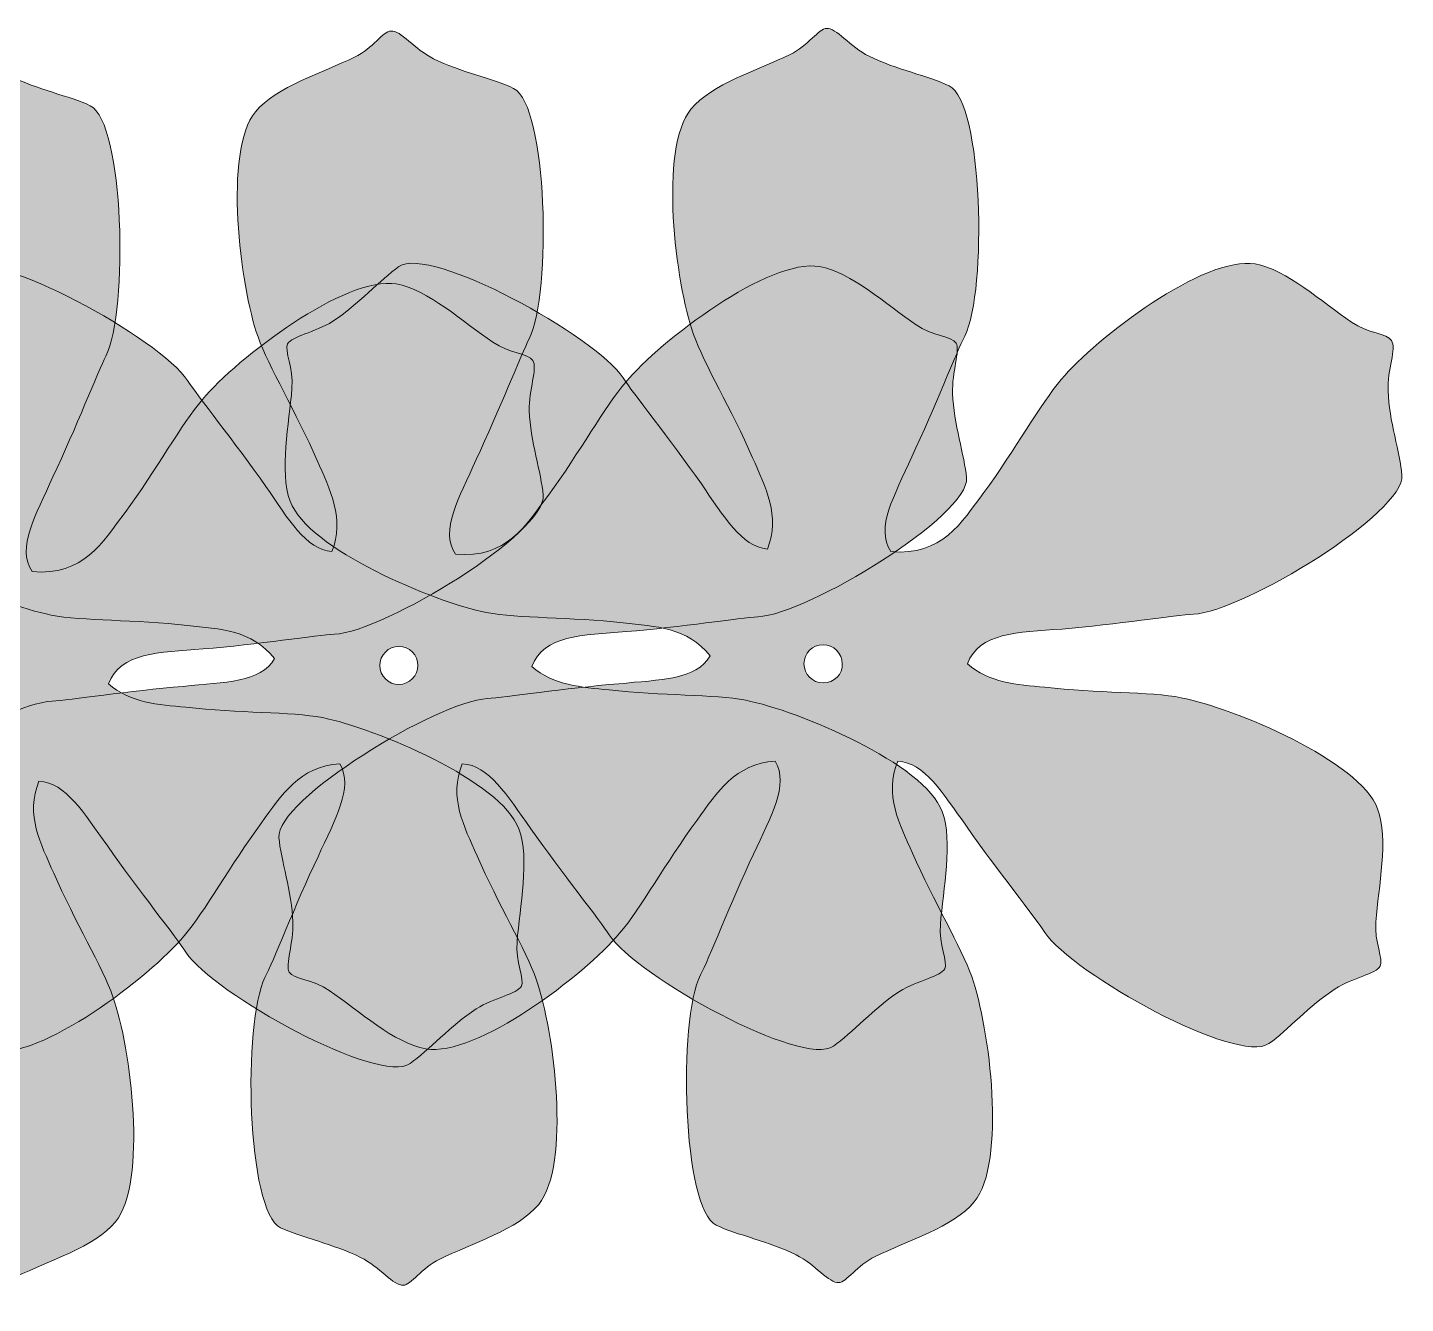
# Model space of a CAD drawing. Header units: inches. Extents: x 0.3 to 8.5, y 0.5 to 11.5.
# Drawn here: x 5.753 to 7.954, y 0.504 to 2.543 of the extents above; entities that cross this region are included whole.
import ezdxf

# ---------------------------------------------------------------- set-up
doc = ezdxf.new("R2010")
doc.units = ezdxf.units.IN
doc.header["$MEASUREMENT"] = 0
doc.layers.add('Paper Pinecone', color=7, linetype='Continuous')

# ---------------------------------------------------------------- blocks, each defined once
blk = doc.blocks.new('block 2')
at = {"layer": 'Paper Pinecone', "true_color": 0xb2906b}
h = blk.add_hatch(color=33, dxfattribs=at)
h.dxf.hatch_style = 2
edge = h.paths.add_edge_path()
edge.add_spline(control_points=[(6.7097, 1.5778), (6.7944, 1.5847), (6.8931, 1.6), (6.9194, 1.6014), (7, 1.6056), (7.2583, 1.7639), (7.2528, 1.8236), (7.25, 1.8583), (7.2319, 1.9111), (7.2306, 1.9583), (7.2292, 1.9931), (7.2431, 2.0264), (7.2361, 2.0389), (7.2292, 2.05), (7.1986, 2.05), (7.1722, 2.0681), (7.125, 2.1), (7.0681, 2.1528), (7.0181, 2.1611), (6.9375, 2.175), (6.7639, 2.0431), (6.7083, 1.9764), (6.675, 1.9375), (6.6347, 1.8639), (6.5847, 1.7958), (6.5486, 1.7472), (6.5181, 1.6944), (6.4361, 1.7014), (6.4111, 1.7403), (6.4417, 1.7903), (6.4694, 1.8528), (6.5056, 1.9292), (6.5417, 2.0222), (6.5542, 2.0458), (6.5903, 2.1181), (6.5833, 2.4194), (6.5292, 2.4458), (6.4972, 2.4611), (6.4431, 2.4722), (6.4014, 2.4931), (6.3708, 2.5083), (6.3486, 2.5389), (6.3333, 2.5375), (6.3208, 2.5375), (6.3042, 2.5097), (6.275, 2.4958), (6.2236, 2.4708), (6.15, 2.4486), (6.1167, 2.4083), (6.0653, 2.3458), (6.0917, 2.1306), (6.1208, 2.0486), (6.1375, 2.0014), (6.1819, 1.9278), (6.2153, 1.8514), (6.2361, 1.8042), (6.2597, 1.7583), (6.2389, 1.7056), (6.1972, 1.7097), (6.1694, 1.7569), (6.1333, 1.8097), (6.0847, 1.8792), (6.0222, 1.9569), (6.0083, 1.9792), (5.9639, 2.0458), (5.7, 2.1917), (5.65, 2.1569), (5.6208, 2.1361), (5.5847, 2.0958), (5.5444, 2.0694), (5.5153, 2.0514), (5.4792, 2.0458), (5.4722, 2.0333), (5.4667, 2.0222), (5.4819, 1.9944), (5.4792, 1.9625), (5.475, 1.9056), (5.4583, 1.8306), (5.4764, 1.7819), (5.5042, 1.7056), (5.7056, 1.6208), (5.7903, 1.6042), (5.8403, 1.5944), (5.925, 1.5972), (6.0083, 1.5875), (6.0597, 1.5819), (6.1111, 1.5806), (6.1472, 1.5347), (6.125, 1.4958), (6.0681, 1.4972), (6.0014, 1.4903), (5.9167, 1.4833), (5.8181, 1.4681), (5.7917, 1.4667), (5.7111, 1.4625), (5.4528, 1.3042), (5.4583, 1.2444), (5.4611, 1.2097), (5.4792, 1.1569), (5.4806, 1.1097), (5.4819, 1.075), (5.4681, 1.0417), (5.475, 1.0292), (5.4819, 1.0181), (5.5125, 1.0181), (5.5389, 1), (5.5861, 0.9681), (5.6431, 0.9153), (5.6931, 0.9069), (5.7736, 0.8931), (5.9472, 1.025), (6.0028, 1.0917), (6.0361, 1.1306), (6.0764, 1.2042), (6.1264, 1.2722), (6.1583, 1.3167), (6.1875, 1.3625), (6.2514, 1.3667), (6.2736, 1.3278), (6.2444, 1.2792), (6.2167, 1.2181), (6.1806, 1.1417), (6.1444, 1.0486), (6.1319, 1.025), (6.0958, 0.9528), (6.1028, 0.6514), (6.1569, 0.625), (6.1889, 0.6097), (6.2431, 0.5986), (6.2847, 0.5778), (6.3153, 0.5625), (6.3375, 0.5319), (6.3528, 0.5333), (6.3653, 0.5333), (6.3819, 0.5611), (6.4111, 0.575), (6.4625, 0.6), (6.5361, 0.6222), (6.5694, 0.6625), (6.6208, 0.725), (6.5944, 0.9403), (6.5653, 1.0222), (6.5486, 1.0694), (6.5042, 1.1431), (6.4708, 1.2194), (6.45, 1.2667), (6.425, 1.3125), (6.4472, 1.3667), (6.4903, 1.3639), (6.5181, 1.3167), (6.5569, 1.2625), (6.6056, 1.1931), (6.6681, 1.1153), (6.6819, 1.0931), (6.7264, 1.0264), (6.9903, 0.8806), (7.0403, 0.9153), (7.0694, 0.9361), (7.1056, 0.9764), (7.1458, 1.0028), (7.175, 1.0208), (7.2111, 1.0264), (7.2181, 1.0389), (7.2236, 1.05), (7.2083, 1.0778), (7.2111, 1.1097), (7.2153, 1.1667), (7.2319, 1.2417), (7.2139, 1.2903), (7.1861, 1.3667), (6.9847, 1.4514), (6.9, 1.4681), (6.85, 1.4778), (6.7653, 1.475), (6.6819, 1.4847), (6.6375, 1.4889), (6.5931, 1.4917), (6.5583, 1.5222), (6.5778, 1.5722), (6.6375, 1.5722), (6.7097, 1.5778)], knot_values=[0, 0, 0, 0, 1, 1, 1, 2, 2, 2, 3, 3, 3, 4, 4, 4, 5, 5, 5, 6, 6, 6, 7, 7, 7, 8, 8, 8, 9, 9, 9, 10, 10, 10, 11, 11, 11, 12, 12, 12, 13, 13, 13, 14, 14, 14, 15, 15, 15, 16, 16, 16, 17, 17, 17, 18, 18, 18, 19, 19, 19, 20, 20, 20, 21, 21, 21, 22, 22, 22, 23, 23, 23, 24, 24, 24, 25, 25, 25, 26, 26, 26, 27, 27, 27, 28, 28, 28, 29, 29, 29, 30, 30, 30, 31, 31, 31, 32, 32, 32, 33, 33, 33, 34, 34, 34, 35, 35, 35, 36, 36, 36, 37, 37, 37, 38, 38, 38, 39, 39, 39, 40, 40, 40, 41, 41, 41, 42, 42, 42, 43, 43, 43, 44, 44, 44, 45, 45, 45, 46, 46, 46, 47, 47, 47, 48, 48, 48, 49, 49, 49, 50, 50, 50, 51, 51, 51, 52, 52, 52, 53, 53, 53, 54, 54, 54, 55, 55, 55, 56, 56, 56, 57, 57, 57, 58, 58, 58, 59, 59, 59, 60, 60, 60, 60], degree=3, periodic=1)
edge = h.paths.add_edge_path()
edge.add_spline(control_points=[(6.3458, 1.4931), (6.3292, 1.4931), (6.3153, 1.5069), (6.3153, 1.5236), (6.3153, 1.5403), (6.3292, 1.5542), (6.3458, 1.5542), (6.3625, 1.5542), (6.3764, 1.5403), (6.3764, 1.5236), (6.3764, 1.5083), (6.3625, 1.4931), (6.3458, 1.4931)], knot_values=[0, 0, 0, 0, 1, 1, 1, 2, 2, 2, 3, 3, 3, 4, 4, 4, 4], degree=3, periodic=1)
at = {"layer": 'Paper Pinecone', "true_color": 0x66471f}
h = blk.add_hatch(color=49, dxfattribs=at)
h.dxf.hatch_style = 2
edge = h.paths.add_edge_path()
edge.add_spline(control_points=[(7.4056, 1.5819), (7.4903, 1.5889), (7.5889, 1.6042), (7.6153, 1.6056), (7.6958, 1.6097), (7.9542, 1.7681), (7.9486, 1.8278), (7.9458, 1.8625), (7.9278, 1.9153), (7.9264, 1.9625), (7.925, 1.9958), (7.9403, 2.0306), (7.9319, 2.0431), (7.925, 2.0542), (7.8944, 2.0542), (7.8681, 2.0722), (7.8208, 2.1042), (7.7639, 2.1569), (7.7139, 2.1653), (7.6333, 2.1792), (7.4597, 2.0472), (7.4042, 1.9806), (7.3708, 1.9417), (7.3306, 1.8681), (7.2806, 1.8), (7.2444, 1.7514), (7.2139, 1.6986), (7.1319, 1.7056), (7.1069, 1.7444), (7.1375, 1.7944), (7.1653, 1.8569), (7.2014, 1.9333), (7.2375, 2.0264), (7.25, 2.05), (7.2861, 2.1222), (7.2792, 2.4236), (7.225, 2.45), (7.1931, 2.4653), (7.1389, 2.4764), (7.0972, 2.4972), (7.0667, 2.5125), (7.0444, 2.5431), (7.0292, 2.5417), (7.0167, 2.5417), (7, 2.5139), (6.9708, 2.5), (6.9194, 2.475), (6.8458, 2.4528), (6.8125, 2.4125), (6.7611, 2.35), (6.7875, 2.1347), (6.8167, 2.0528), (6.8333, 2.0056), (6.8778, 1.9319), (6.9111, 1.8556), (6.9319, 1.8083), (6.9556, 1.7625), (6.9347, 1.7097), (6.8931, 1.7139), (6.8653, 1.7611), (6.8292, 1.8139), (6.7806, 1.8833), (6.7181, 1.9611), (6.7042, 1.9833), (6.6597, 2.05), (6.3958, 2.1958), (6.3458, 2.1611), (6.3167, 2.1403), (6.2806, 2.1), (6.2403, 2.0736), (6.2111, 2.0556), (6.175, 2.05), (6.1681, 2.0375), (6.1625, 2.0264), (6.1778, 1.9986), (6.175, 1.9667), (6.1708, 1.9097), (6.1542, 1.8347), (6.1722, 1.7861), (6.2, 1.7097), (6.4014, 1.625), (6.4861, 1.6083), (6.5361, 1.5986), (6.6208, 1.6014), (6.7042, 1.5917), (6.7556, 1.5861), (6.8069, 1.5847), (6.8431, 1.5389), (6.8208, 1.5), (6.7639, 1.5014), (6.6972, 1.4944), (6.6125, 1.4875), (6.5139, 1.4722), (6.4875, 1.4708), (6.4069, 1.4667), (6.1486, 1.3083), (6.1542, 1.2486), (6.1569, 1.2139), (6.175, 1.1611), (6.1764, 1.1139), (6.1778, 1.0792), (6.1639, 1.0458), (6.1708, 1.0333), (6.1778, 1.0222), (6.2083, 1.0222), (6.2347, 1.0042), (6.2819, 0.9722), (6.3389, 0.9194), (6.3889, 0.9111), (6.4694, 0.8972), (6.6431, 1.0292), (6.6986, 1.0958), (6.7319, 1.1347), (6.7722, 1.2083), (6.8222, 1.2764), (6.8542, 1.3208), (6.8833, 1.3667), (6.9472, 1.3708), (6.9694, 1.3319), (6.9403, 1.2833), (6.9125, 1.2222), (6.8764, 1.1458), (6.8403, 1.0528), (6.8278, 1.0292), (6.7917, 0.9569), (6.7986, 0.6556), (6.8528, 0.6292), (6.8847, 0.6139), (6.9389, 0.6028), (6.9806, 0.5819), (7.0111, 0.5667), (7.0333, 0.5361), (7.0486, 0.5375), (7.0611, 0.5375), (7.0778, 0.5653), (7.1069, 0.5792), (7.1583, 0.6042), (7.2319, 0.6264), (7.2653, 0.6667), (7.3167, 0.7292), (7.2903, 0.9444), (7.2611, 1.0264), (7.2444, 1.0736), (7.2, 1.1472), (7.1667, 1.2236), (7.1458, 1.2708), (7.1208, 1.3167), (7.1431, 1.3708), (7.1861, 1.3681), (7.2139, 1.3208), (7.2528, 1.2667), (7.3014, 1.1972), (7.3639, 1.1194), (7.3778, 1.0972), (7.4222, 1.0306), (7.6861, 0.8847), (7.7361, 0.9194), (7.7653, 0.9403), (7.8014, 0.9806), (7.8417, 1.0069), (7.8708, 1.025), (7.9069, 1.0306), (7.9139, 1.0431), (7.9194, 1.0542), (7.9042, 1.0819), (7.9069, 1.1139), (7.9111, 1.1708), (7.9278, 1.2458), (7.9097, 1.2944), (7.8819, 1.3708), (7.6806, 1.4556), (7.5958, 1.4722), (7.5458, 1.4819), (7.4611, 1.4792), (7.3778, 1.4889), (7.3333, 1.4931), (7.2889, 1.4958), (7.2542, 1.5264), (7.2736, 1.5764), (7.3333, 1.5764), (7.4056, 1.5819)], knot_values=[0, 0, 0, 0, 1, 1, 1, 2, 2, 2, 3, 3, 3, 4, 4, 4, 5, 5, 5, 6, 6, 6, 7, 7, 7, 8, 8, 8, 9, 9, 9, 10, 10, 10, 11, 11, 11, 12, 12, 12, 13, 13, 13, 14, 14, 14, 15, 15, 15, 16, 16, 16, 17, 17, 17, 18, 18, 18, 19, 19, 19, 20, 20, 20, 21, 21, 21, 22, 22, 22, 23, 23, 23, 24, 24, 24, 25, 25, 25, 26, 26, 26, 27, 27, 27, 28, 28, 28, 29, 29, 29, 30, 30, 30, 31, 31, 31, 32, 32, 32, 33, 33, 33, 34, 34, 34, 35, 35, 35, 36, 36, 36, 37, 37, 37, 38, 38, 38, 39, 39, 39, 40, 40, 40, 41, 41, 41, 42, 42, 42, 43, 43, 43, 44, 44, 44, 45, 45, 45, 46, 46, 46, 47, 47, 47, 48, 48, 48, 49, 49, 49, 50, 50, 50, 51, 51, 51, 52, 52, 52, 53, 53, 53, 54, 54, 54, 55, 55, 55, 56, 56, 56, 57, 57, 57, 58, 58, 58, 59, 59, 59, 60, 60, 60, 60], degree=3, periodic=1)
edge = h.paths.add_edge_path()
edge.add_spline(control_points=[(7.0236, 1.4958), (7.0069, 1.4958), (6.9931, 1.5097), (6.9931, 1.5264), (6.9931, 1.5431), (7.0069, 1.5569), (7.0236, 1.5569), (7.0403, 1.5569), (7.0542, 1.5431), (7.0542, 1.5264), (7.0556, 1.5097), (7.0417, 1.4958), (7.0236, 1.4958)], knot_values=[0, 0, 0, 0, 1, 1, 1, 2, 2, 2, 3, 3, 3, 4, 4, 4, 4], degree=3, periodic=1)
h = blk.add_hatch(color=49, dxfattribs=at)
h.dxf.hatch_style = 2
edge = h.paths.add_edge_path()
edge.add_spline(control_points=[(6.0333, 1.55), (6.1181, 1.5569), (6.2167, 1.5722), (6.2431, 1.5736), (6.3236, 1.5778), (6.5819, 1.7361), (6.5764, 1.7958), (6.5736, 1.8306), (6.5556, 1.8833), (6.5542, 1.9306), (6.5528, 1.9639), (6.5681, 1.9986), (6.5597, 2.0111), (6.5528, 2.0222), (6.5222, 2.0222), (6.4958, 2.0403), (6.4486, 2.0722), (6.3917, 2.125), (6.3417, 2.1333), (6.2611, 2.1472), (6.0875, 2.0153), (6.0319, 1.9486), (5.9986, 1.9097), (5.9583, 1.8361), (5.9083, 1.7681), (5.8722, 1.7194), (5.8417, 1.6667), (5.7597, 1.6736), (5.7347, 1.7125), (5.7653, 1.7625), (5.7931, 1.825), (5.8292, 1.9014), (5.8653, 1.9944), (5.8778, 2.0181), (5.9139, 2.0903), (5.9069, 2.3917), (5.8528, 2.4181), (5.8208, 2.4333), (5.7667, 2.4444), (5.725, 2.4653), (5.6944, 2.4806), (5.6722, 2.5111), (5.6569, 2.5097), (5.6444, 2.5097), (5.6278, 2.4819), (5.5986, 2.4681), (5.5472, 2.4431), (5.4736, 2.4208), (5.4403, 2.3806), (5.3889, 2.3181), (5.4153, 2.1028), (5.4444, 2.0208), (5.4611, 1.9736), (5.5056, 1.9), (5.5389, 1.8236), (5.5597, 1.7764), (5.5833, 1.7306), (5.5625, 1.6778), (5.5208, 1.6819), (5.4931, 1.7292), (5.4569, 1.7819), (5.4083, 1.8514), (5.3458, 1.9292), (5.3319, 1.9514), (5.2875, 2.0181), (5.0236, 2.1639), (4.9736, 2.1292), (4.9444, 2.1083), (4.9083, 2.0681), (4.8681, 2.0417), (4.8389, 2.0236), (4.8028, 2.0181), (4.7958, 2.0056), (4.7903, 1.9944), (4.8056, 1.9667), (4.8028, 1.9347), (4.7986, 1.8778), (4.7819, 1.8028), (4.8, 1.7542), (4.8278, 1.6778), (5.0292, 1.5931), (5.1139, 1.5764), (5.1639, 1.5667), (5.2486, 1.5694), (5.3319, 1.5597), (5.3833, 1.5542), (5.4347, 1.5528), (5.4708, 1.5069), (5.4486, 1.4681), (5.3917, 1.4694), (5.325, 1.4625), (5.2403, 1.4556), (5.1417, 1.4403), (5.1153, 1.4389), (5.0347, 1.4347), (4.7764, 1.2764), (4.7819, 1.2167), (4.7847, 1.1819), (4.8028, 1.1292), (4.8042, 1.0819), (4.8056, 1.0472), (4.7917, 1.0139), (4.7986, 1.0014), (4.8056, 0.9903), (4.8361, 0.9903), (4.8625, 0.9722), (4.9097, 0.9403), (4.9667, 0.8875), (5.0167, 0.8792), (5.0972, 0.8653), (5.2708, 0.9972), (5.3264, 1.0639), (5.3597, 1.1028), (5.4, 1.1764), (5.45, 1.2444), (5.4819, 1.2889), (5.5111, 1.3347), (5.575, 1.3389), (5.5972, 1.3), (5.5681, 1.2514), (5.5403, 1.1903), (5.5042, 1.1139), (5.4681, 1.0208), (5.4556, 0.9972), (5.4194, 0.925), (5.4264, 0.6236), (5.4806, 0.5972), (5.5125, 0.5819), (5.5667, 0.5708), (5.6083, 0.55), (5.6389, 0.5347), (5.6611, 0.5042), (5.6764, 0.5056), (5.6889, 0.5056), (5.7056, 0.5333), (5.7347, 0.5472), (5.7861, 0.5722), (5.8597, 0.5944), (5.8931, 0.6347), (5.9444, 0.6972), (5.9181, 0.9125), (5.8889, 0.9944), (5.8722, 1.0417), (5.8278, 1.1153), (5.7944, 1.1917), (5.7736, 1.2389), (5.7486, 1.2847), (5.7708, 1.3389), (5.8139, 1.3361), (5.8417, 1.2889), (5.8806, 1.2347), (5.9292, 1.1653), (5.9917, 1.0875), (6.0056, 1.0653), (6.05, 0.9986), (6.3139, 0.8528), (6.3639, 0.8875), (6.3931, 0.9083), (6.4292, 0.9486), (6.4694, 0.975), (6.4986, 0.9931), (6.5347, 0.9986), (6.5417, 1.0111), (6.5472, 1.0222), (6.5319, 1.05), (6.5347, 1.0819), (6.5389, 1.1389), (6.5556, 1.2139), (6.5375, 1.2625), (6.5097, 1.3389), (6.3083, 1.4236), (6.2236, 1.4403), (6.1736, 1.45), (6.0889, 1.4472), (6.0056, 1.4569), (5.9611, 1.4611), (5.9167, 1.4639), (5.8819, 1.4944), (5.9014, 1.5444), (5.9611, 1.5444), (6.0333, 1.55)], knot_values=[0, 0, 0, 0, 1, 1, 1, 2, 2, 2, 3, 3, 3, 4, 4, 4, 5, 5, 5, 6, 6, 6, 7, 7, 7, 8, 8, 8, 9, 9, 9, 10, 10, 10, 11, 11, 11, 12, 12, 12, 13, 13, 13, 14, 14, 14, 15, 15, 15, 16, 16, 16, 17, 17, 17, 18, 18, 18, 19, 19, 19, 20, 20, 20, 21, 21, 21, 22, 22, 22, 23, 23, 23, 24, 24, 24, 25, 25, 25, 26, 26, 26, 27, 27, 27, 28, 28, 28, 29, 29, 29, 30, 30, 30, 31, 31, 31, 32, 32, 32, 33, 33, 33, 34, 34, 34, 35, 35, 35, 36, 36, 36, 37, 37, 37, 38, 38, 38, 39, 39, 39, 40, 40, 40, 41, 41, 41, 42, 42, 42, 43, 43, 43, 44, 44, 44, 45, 45, 45, 46, 46, 46, 47, 47, 47, 48, 48, 48, 49, 49, 49, 50, 50, 50, 51, 51, 51, 52, 52, 52, 53, 53, 53, 54, 54, 54, 55, 55, 55, 56, 56, 56, 57, 57, 57, 58, 58, 58, 59, 59, 59, 60, 60, 60, 60], degree=3, periodic=1)
edge = h.paths.add_edge_path()
edge.add_spline(control_points=[(5.6514, 1.4639), (5.6347, 1.4639), (5.6208, 1.4778), (5.6208, 1.4944), (5.6208, 1.5111), (5.6347, 1.525), (5.6514, 1.525), (5.6681, 1.525), (5.6819, 1.5111), (5.6819, 1.4944), (5.6833, 1.4778), (5.6694, 1.4639), (5.6514, 1.4639)], knot_values=[0, 0, 0, 0, 1, 1, 1, 2, 2, 2, 3, 3, 3, 4, 4, 4, 4], degree=3, periodic=1)
at = {"layer": 'Paper Pinecone', "lineweight": 0}
for points, knots in [([(6.7097, 1.5778), (6.7944, 1.5847), (6.8931, 1.6), (6.9194, 1.6014), (7, 1.6056), (7.2583, 1.7639), (7.2528, 1.8236), (7.25, 1.8583), (7.2319, 1.9111), (7.2306, 1.9583), (7.2292, 1.9931), (7.2431, 2.0264), (7.2361, 2.0389), (7.2292, 2.05), (7.1986, 2.05), (7.1722, 2.0681), (7.125, 2.1), (7.0681, 2.1528), (7.0181, 2.1611), (6.9375, 2.175), (6.7639, 2.0431), (6.7083, 1.9764), (6.675, 1.9375), (6.6347, 1.8639), (6.5847, 1.7958), (6.5486, 1.7472), (6.5181, 1.6944), (6.4361, 1.7014), (6.4111, 1.7403), (6.4417, 1.7903), (6.4694, 1.8528), (6.5056, 1.9292), (6.5417, 2.0222), (6.5542, 2.0458), (6.5903, 2.1181), (6.5833, 2.4194), (6.5292, 2.4458), (6.4972, 2.4611), (6.4431, 2.4722), (6.4014, 2.4931), (6.3708, 2.5083), (6.3486, 2.5389), (6.3333, 2.5375), (6.3208, 2.5375), (6.3042, 2.5097), (6.275, 2.4958), (6.2236, 2.4708), (6.15, 2.4486), (6.1167, 2.4083), (6.0653, 2.3458), (6.0917, 2.1306), (6.1208, 2.0486), (6.1375, 2.0014), (6.1819, 1.9278), (6.2153, 1.8514), (6.2361, 1.8042), (6.2597, 1.7583), (6.2389, 1.7056), (6.1972, 1.7097), (6.1694, 1.7569), (6.1333, 1.8097), (6.0847, 1.8792), (6.0222, 1.9569), (6.0083, 1.9792), (5.9639, 2.0458), (5.7, 2.1917), (5.65, 2.1569), (5.6208, 2.1361), (5.5847, 2.0958), (5.5444, 2.0694), (5.5153, 2.0514), (5.4792, 2.0458), (5.4722, 2.0333), (5.4667, 2.0222), (5.4819, 1.9944), (5.4792, 1.9625), (5.475, 1.9056), (5.4583, 1.8306), (5.4764, 1.7819), (5.5042, 1.7056), (5.7056, 1.6208), (5.7903, 1.6042), (5.8403, 1.5944), (5.925, 1.5972), (6.0083, 1.5875), (6.0597, 1.5819), (6.1111, 1.5806), (6.1472, 1.5347), (6.125, 1.4958), (6.0681, 1.4972), (6.0014, 1.4903), (5.9167, 1.4833), (5.8181, 1.4681), (5.7917, 1.4667), (5.7111, 1.4625), (5.4528, 1.3042), (5.4583, 1.2444), (5.4611, 1.2097), (5.4792, 1.1569), (5.4806, 1.1097), (5.4819, 1.075), (5.4681, 1.0417), (5.475, 1.0292), (5.4819, 1.0181), (5.5125, 1.0181), (5.5389, 1), (5.5861, 0.9681), (5.6431, 0.9153), (5.6931, 0.9069), (5.7736, 0.8931), (5.9472, 1.025), (6.0028, 1.0917), (6.0361, 1.1306), (6.0764, 1.2042), (6.1264, 1.2722), (6.1583, 1.3167), (6.1875, 1.3625), (6.2514, 1.3667), (6.2736, 1.3278), (6.2444, 1.2792), (6.2167, 1.2181), (6.1806, 1.1417), (6.1444, 1.0486), (6.1319, 1.025), (6.0958, 0.9528), (6.1028, 0.6514), (6.1569, 0.625), (6.1889, 0.6097), (6.2431, 0.5986), (6.2847, 0.5778), (6.3153, 0.5625), (6.3375, 0.5319), (6.3528, 0.5333), (6.3653, 0.5333), (6.3819, 0.5611), (6.4111, 0.575), (6.4625, 0.6), (6.5361, 0.6222), (6.5694, 0.6625), (6.6208, 0.725), (6.5944, 0.9403), (6.5653, 1.0222), (6.5486, 1.0694), (6.5042, 1.1431), (6.4708, 1.2194), (6.45, 1.2667), (6.425, 1.3125), (6.4472, 1.3667), (6.4903, 1.3639), (6.5181, 1.3167), (6.5569, 1.2625), (6.6056, 1.1931), (6.6681, 1.1153), (6.6819, 1.0931), (6.7264, 1.0264), (6.9903, 0.8806), (7.0403, 0.9153), (7.0694, 0.9361), (7.1056, 0.9764), (7.1458, 1.0028), (7.175, 1.0208), (7.2111, 1.0264), (7.2181, 1.0389), (7.2236, 1.05), (7.2083, 1.0778), (7.2111, 1.1097), (7.2153, 1.1667), (7.2319, 1.2417), (7.2139, 1.2903), (7.1861, 1.3667), (6.9847, 1.4514), (6.9, 1.4681), (6.85, 1.4778), (6.7653, 1.475), (6.6819, 1.4847), (6.6375, 1.4889), (6.5931, 1.4917), (6.5583, 1.5222), (6.5778, 1.5722), (6.6375, 1.5722), (6.7097, 1.5778)], [0, 0, 0, 0, 1, 1, 1, 2, 2, 2, 3, 3, 3, 4, 4, 4, 5, 5, 5, 6, 6, 6, 7, 7, 7, 8, 8, 8, 9, 9, 9, 10, 10, 10, 11, 11, 11, 12, 12, 12, 13, 13, 13, 14, 14, 14, 15, 15, 15, 16, 16, 16, 17, 17, 17, 18, 18, 18, 19, 19, 19, 20, 20, 20, 21, 21, 21, 22, 22, 22, 23, 23, 23, 24, 24, 24, 25, 25, 25, 26, 26, 26, 27, 27, 27, 28, 28, 28, 29, 29, 29, 30, 30, 30, 31, 31, 31, 32, 32, 32, 33, 33, 33, 34, 34, 34, 35, 35, 35, 36, 36, 36, 37, 37, 37, 38, 38, 38, 39, 39, 39, 40, 40, 40, 41, 41, 41, 42, 42, 42, 43, 43, 43, 44, 44, 44, 45, 45, 45, 46, 46, 46, 47, 47, 47, 48, 48, 48, 49, 49, 49, 50, 50, 50, 51, 51, 51, 52, 52, 52, 53, 53, 53, 54, 54, 54, 55, 55, 55, 56, 56, 56, 57, 57, 57, 58, 58, 58, 59, 59, 59, 60, 60, 60, 60]), ([(7.4056, 1.5819), (7.4903, 1.5889), (7.5889, 1.6042), (7.6153, 1.6056), (7.6958, 1.6097), (7.9542, 1.7681), (7.9486, 1.8278), (7.9458, 1.8625), (7.9278, 1.9153), (7.9264, 1.9625), (7.925, 1.9958), (7.9403, 2.0306), (7.9319, 2.0431), (7.925, 2.0542), (7.8944, 2.0542), (7.8681, 2.0722), (7.8208, 2.1042), (7.7639, 2.1569), (7.7139, 2.1653), (7.6333, 2.1792), (7.4597, 2.0472), (7.4042, 1.9806), (7.3708, 1.9417), (7.3306, 1.8681), (7.2806, 1.8), (7.2444, 1.7514), (7.2139, 1.6986), (7.1319, 1.7056), (7.1069, 1.7444), (7.1375, 1.7944), (7.1653, 1.8569), (7.2014, 1.9333), (7.2375, 2.0264), (7.25, 2.05), (7.2861, 2.1222), (7.2792, 2.4236), (7.225, 2.45), (7.1931, 2.4653), (7.1389, 2.4764), (7.0972, 2.4972), (7.0667, 2.5125), (7.0444, 2.5431), (7.0292, 2.5417), (7.0167, 2.5417), (7, 2.5139), (6.9708, 2.5), (6.9194, 2.475), (6.8458, 2.4528), (6.8125, 2.4125), (6.7611, 2.35), (6.7875, 2.1347), (6.8167, 2.0528), (6.8333, 2.0056), (6.8778, 1.9319), (6.9111, 1.8556), (6.9319, 1.8083), (6.9556, 1.7625), (6.9347, 1.7097), (6.8931, 1.7139), (6.8653, 1.7611), (6.8292, 1.8139), (6.7806, 1.8833), (6.7181, 1.9611), (6.7042, 1.9833), (6.6597, 2.05), (6.3958, 2.1958), (6.3458, 2.1611), (6.3167, 2.1403), (6.2806, 2.1), (6.2403, 2.0736), (6.2111, 2.0556), (6.175, 2.05), (6.1681, 2.0375), (6.1625, 2.0264), (6.1778, 1.9986), (6.175, 1.9667), (6.1708, 1.9097), (6.1542, 1.8347), (6.1722, 1.7861), (6.2, 1.7097), (6.4014, 1.625), (6.4861, 1.6083), (6.5361, 1.5986), (6.6208, 1.6014), (6.7042, 1.5917), (6.7556, 1.5861), (6.8069, 1.5847), (6.8431, 1.5389), (6.8208, 1.5), (6.7639, 1.5014), (6.6972, 1.4944), (6.6125, 1.4875), (6.5139, 1.4722), (6.4875, 1.4708), (6.4069, 1.4667), (6.1486, 1.3083), (6.1542, 1.2486), (6.1569, 1.2139), (6.175, 1.1611), (6.1764, 1.1139), (6.1778, 1.0792), (6.1639, 1.0458), (6.1708, 1.0333), (6.1778, 1.0222), (6.2083, 1.0222), (6.2347, 1.0042), (6.2819, 0.9722), (6.3389, 0.9194), (6.3889, 0.9111), (6.4694, 0.8972), (6.6431, 1.0292), (6.6986, 1.0958), (6.7319, 1.1347), (6.7722, 1.2083), (6.8222, 1.2764), (6.8542, 1.3208), (6.8833, 1.3667), (6.9472, 1.3708), (6.9694, 1.3319), (6.9403, 1.2833), (6.9125, 1.2222), (6.8764, 1.1458), (6.8403, 1.0528), (6.8278, 1.0292), (6.7917, 0.9569), (6.7986, 0.6556), (6.8528, 0.6292), (6.8847, 0.6139), (6.9389, 0.6028), (6.9806, 0.5819), (7.0111, 0.5667), (7.0333, 0.5361), (7.0486, 0.5375), (7.0611, 0.5375), (7.0778, 0.5653), (7.1069, 0.5792), (7.1583, 0.6042), (7.2319, 0.6264), (7.2653, 0.6667), (7.3167, 0.7292), (7.2903, 0.9444), (7.2611, 1.0264), (7.2444, 1.0736), (7.2, 1.1472), (7.1667, 1.2236), (7.1458, 1.2708), (7.1208, 1.3167), (7.1431, 1.3708), (7.1861, 1.3681), (7.2139, 1.3208), (7.2528, 1.2667), (7.3014, 1.1972), (7.3639, 1.1194), (7.3778, 1.0972), (7.4222, 1.0306), (7.6861, 0.8847), (7.7361, 0.9194), (7.7653, 0.9403), (7.8014, 0.9806), (7.8417, 1.0069), (7.8708, 1.025), (7.9069, 1.0306), (7.9139, 1.0431), (7.9194, 1.0542), (7.9042, 1.0819), (7.9069, 1.1139), (7.9111, 1.1708), (7.9278, 1.2458), (7.9097, 1.2944), (7.8819, 1.3708), (7.6806, 1.4556), (7.5958, 1.4722), (7.5458, 1.4819), (7.4611, 1.4792), (7.3778, 1.4889), (7.3333, 1.4931), (7.2889, 1.4958), (7.2542, 1.5264), (7.2736, 1.5764), (7.3333, 1.5764), (7.4056, 1.5819)], [0, 0, 0, 0, 1, 1, 1, 2, 2, 2, 3, 3, 3, 4, 4, 4, 5, 5, 5, 6, 6, 6, 7, 7, 7, 8, 8, 8, 9, 9, 9, 10, 10, 10, 11, 11, 11, 12, 12, 12, 13, 13, 13, 14, 14, 14, 15, 15, 15, 16, 16, 16, 17, 17, 17, 18, 18, 18, 19, 19, 19, 20, 20, 20, 21, 21, 21, 22, 22, 22, 23, 23, 23, 24, 24, 24, 25, 25, 25, 26, 26, 26, 27, 27, 27, 28, 28, 28, 29, 29, 29, 30, 30, 30, 31, 31, 31, 32, 32, 32, 33, 33, 33, 34, 34, 34, 35, 35, 35, 36, 36, 36, 37, 37, 37, 38, 38, 38, 39, 39, 39, 40, 40, 40, 41, 41, 41, 42, 42, 42, 43, 43, 43, 44, 44, 44, 45, 45, 45, 46, 46, 46, 47, 47, 47, 48, 48, 48, 49, 49, 49, 50, 50, 50, 51, 51, 51, 52, 52, 52, 53, 53, 53, 54, 54, 54, 55, 55, 55, 56, 56, 56, 57, 57, 57, 58, 58, 58, 59, 59, 59, 60, 60, 60, 60]), ([(6.0333, 1.55), (6.1181, 1.5569), (6.2167, 1.5722), (6.2431, 1.5736), (6.3236, 1.5778), (6.5819, 1.7361), (6.5764, 1.7958), (6.5736, 1.8306), (6.5556, 1.8833), (6.5542, 1.9306), (6.5528, 1.9639), (6.5681, 1.9986), (6.5597, 2.0111), (6.5528, 2.0222), (6.5222, 2.0222), (6.4958, 2.0403), (6.4486, 2.0722), (6.3917, 2.125), (6.3417, 2.1333), (6.2611, 2.1472), (6.0875, 2.0153), (6.0319, 1.9486), (5.9986, 1.9097), (5.9583, 1.8361), (5.9083, 1.7681), (5.8722, 1.7194), (5.8417, 1.6667), (5.7597, 1.6736), (5.7347, 1.7125), (5.7653, 1.7625), (5.7931, 1.825), (5.8292, 1.9014), (5.8653, 1.9944), (5.8778, 2.0181), (5.9139, 2.0903), (5.9069, 2.3917), (5.8528, 2.4181), (5.8208, 2.4333), (5.7667, 2.4444), (5.725, 2.4653), (5.6944, 2.4806), (5.6722, 2.5111), (5.6569, 2.5097), (5.6444, 2.5097), (5.6278, 2.4819), (5.5986, 2.4681), (5.5472, 2.4431), (5.4736, 2.4208), (5.4403, 2.3806), (5.3889, 2.3181), (5.4153, 2.1028), (5.4444, 2.0208), (5.4611, 1.9736), (5.5056, 1.9), (5.5389, 1.8236), (5.5597, 1.7764), (5.5833, 1.7306), (5.5625, 1.6778), (5.5208, 1.6819), (5.4931, 1.7292), (5.4569, 1.7819), (5.4083, 1.8514), (5.3458, 1.9292), (5.3319, 1.9514), (5.2875, 2.0181), (5.0236, 2.1639), (4.9736, 2.1292), (4.9444, 2.1083), (4.9083, 2.0681), (4.8681, 2.0417), (4.8389, 2.0236), (4.8028, 2.0181), (4.7958, 2.0056), (4.7903, 1.9944), (4.8056, 1.9667), (4.8028, 1.9347), (4.7986, 1.8778), (4.7819, 1.8028), (4.8, 1.7542), (4.8278, 1.6778), (5.0292, 1.5931), (5.1139, 1.5764), (5.1639, 1.5667), (5.2486, 1.5694), (5.3319, 1.5597), (5.3833, 1.5542), (5.4347, 1.5528), (5.4708, 1.5069), (5.4486, 1.4681), (5.3917, 1.4694), (5.325, 1.4625), (5.2403, 1.4556), (5.1417, 1.4403), (5.1153, 1.4389), (5.0347, 1.4347), (4.7764, 1.2764), (4.7819, 1.2167), (4.7847, 1.1819), (4.8028, 1.1292), (4.8042, 1.0819), (4.8056, 1.0472), (4.7917, 1.0139), (4.7986, 1.0014), (4.8056, 0.9903), (4.8361, 0.9903), (4.8625, 0.9722), (4.9097, 0.9403), (4.9667, 0.8875), (5.0167, 0.8792), (5.0972, 0.8653), (5.2708, 0.9972), (5.3264, 1.0639), (5.3597, 1.1028), (5.4, 1.1764), (5.45, 1.2444), (5.4819, 1.2889), (5.5111, 1.3347), (5.575, 1.3389), (5.5972, 1.3), (5.5681, 1.2514), (5.5403, 1.1903), (5.5042, 1.1139), (5.4681, 1.0208), (5.4556, 0.9972), (5.4194, 0.925), (5.4264, 0.6236), (5.4806, 0.5972), (5.5125, 0.5819), (5.5667, 0.5708), (5.6083, 0.55), (5.6389, 0.5347), (5.6611, 0.5042), (5.6764, 0.5056), (5.6889, 0.5056), (5.7056, 0.5333), (5.7347, 0.5472), (5.7861, 0.5722), (5.8597, 0.5944), (5.8931, 0.6347), (5.9444, 0.6972), (5.9181, 0.9125), (5.8889, 0.9944), (5.8722, 1.0417), (5.8278, 1.1153), (5.7944, 1.1917), (5.7736, 1.2389), (5.7486, 1.2847), (5.7708, 1.3389), (5.8139, 1.3361), (5.8417, 1.2889), (5.8806, 1.2347), (5.9292, 1.1653), (5.9917, 1.0875), (6.0056, 1.0653), (6.05, 0.9986), (6.3139, 0.8528), (6.3639, 0.8875), (6.3931, 0.9083), (6.4292, 0.9486), (6.4694, 0.975), (6.4986, 0.9931), (6.5347, 0.9986), (6.5417, 1.0111), (6.5472, 1.0222), (6.5319, 1.05), (6.5347, 1.0819), (6.5389, 1.1389), (6.5556, 1.2139), (6.5375, 1.2625), (6.5097, 1.3389), (6.3083, 1.4236), (6.2236, 1.4403), (6.1736, 1.45), (6.0889, 1.4472), (6.0056, 1.4569), (5.9611, 1.4611), (5.9167, 1.4639), (5.8819, 1.4944), (5.9014, 1.5444), (5.9611, 1.5444), (6.0333, 1.55)], [0, 0, 0, 0, 1, 1, 1, 2, 2, 2, 3, 3, 3, 4, 4, 4, 5, 5, 5, 6, 6, 6, 7, 7, 7, 8, 8, 8, 9, 9, 9, 10, 10, 10, 11, 11, 11, 12, 12, 12, 13, 13, 13, 14, 14, 14, 15, 15, 15, 16, 16, 16, 17, 17, 17, 18, 18, 18, 19, 19, 19, 20, 20, 20, 21, 21, 21, 22, 22, 22, 23, 23, 23, 24, 24, 24, 25, 25, 25, 26, 26, 26, 27, 27, 27, 28, 28, 28, 29, 29, 29, 30, 30, 30, 31, 31, 31, 32, 32, 32, 33, 33, 33, 34, 34, 34, 35, 35, 35, 36, 36, 36, 37, 37, 37, 38, 38, 38, 39, 39, 39, 40, 40, 40, 41, 41, 41, 42, 42, 42, 43, 43, 43, 44, 44, 44, 45, 45, 45, 46, 46, 46, 47, 47, 47, 48, 48, 48, 49, 49, 49, 50, 50, 50, 51, 51, 51, 52, 52, 52, 53, 53, 53, 54, 54, 54, 55, 55, 55, 56, 56, 56, 57, 57, 57, 58, 58, 58, 59, 59, 59, 60, 60, 60, 60]), ([(6.3458, 1.4931), (6.3292, 1.4931), (6.3153, 1.5069), (6.3153, 1.5236), (6.3153, 1.5403), (6.3292, 1.5542), (6.3458, 1.5542), (6.3625, 1.5542), (6.3764, 1.5403), (6.3764, 1.5236), (6.3764, 1.5083), (6.3625, 1.4931), (6.3458, 1.4931)], [0, 0, 0, 0, 1, 1, 1, 2, 2, 2, 3, 3, 3, 4, 4, 4, 4]), ([(7.0236, 1.4958), (7.0069, 1.4958), (6.9931, 1.5097), (6.9931, 1.5264), (6.9931, 1.5431), (7.0069, 1.5569), (7.0236, 1.5569), (7.0403, 1.5569), (7.0542, 1.5431), (7.0542, 1.5264), (7.0556, 1.5097), (7.0417, 1.4958), (7.0236, 1.4958)], [0, 0, 0, 0, 1, 1, 1, 2, 2, 2, 3, 3, 3, 4, 4, 4, 4])]:
    blk.add_open_spline(points, degree=3, knots=knots, dxfattribs=at)

msp = doc.modelspace()

# ---------------------------------------------------------------- block references
at = {"layer": 'Paper Pinecone'}
msp.add_blockref('block 2', (0, 0), dxfattribs=at)

doc.saveas('drawing.dxf')
